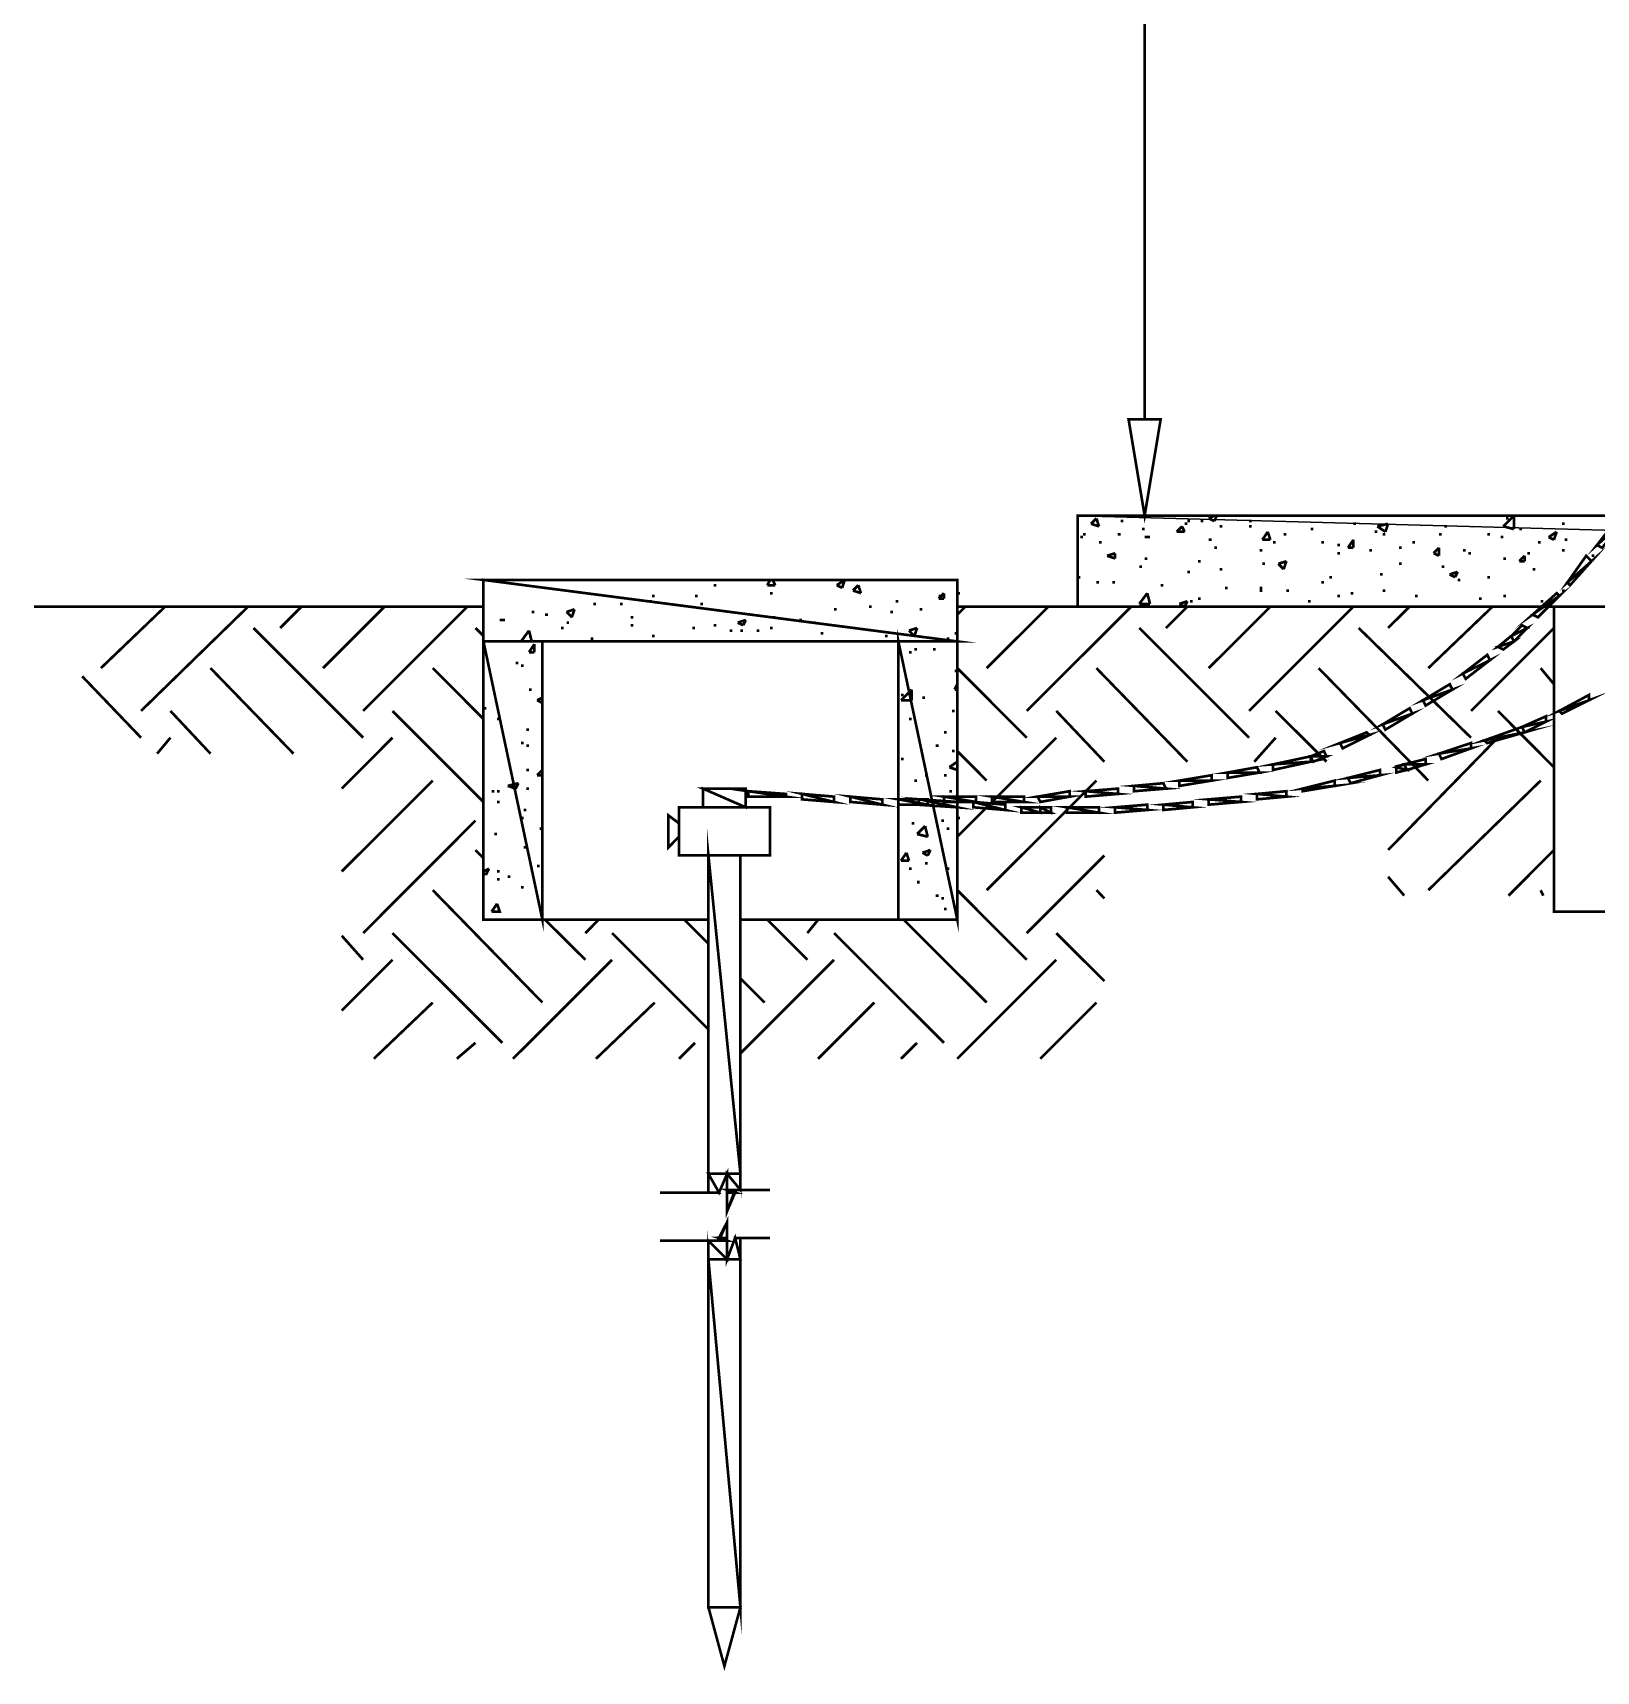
# Model space of a CAD drawing. Header units: metres. Extents: x -593 to 248, y 430 to 1024.
# Drawn here: x -536.53 to -511.76, y 848.84 to 874.8 of the extents above; entities that cross this region are included whole.
import ezdxf

# ---------------------------------------------------------------- set-up
doc = ezdxf.new("R2010")
doc.units = ezdxf.units.M
doc.header["$MEASUREMENT"] = 0
for name, color, linetype in [('C00-00-00-BLACK', 7, 'Continuous'), ('C00-7E-FF', 150, 'Continuous'), ('C00-FF-00', 3, 'Continuous'), ('C62-64-65', 252, 'Continuous'), ('C93-95-97', 253, 'Continuous'), ('C95-49-00', 34, 'Continuous'), ('CFD-AF-16', 40, 'Continuous')]:
    doc.layers.add(name, color=color, linetype=linetype)

msp = doc.modelspace()

# ---------------------------------------------------------------- linework, layer by layer
at = {"layer": 'C00-00-00-BLACK', "const_width": 0.0423}
for points in [[(-511.45, 867.15), (-519.975, 867.15), (-519.975, 865.71)], [(-519.764, 867.022), (-519.678, 867.107)], [(-519.764, 867.022), (-519.637, 866.981)], [(-519.637, 866.981), (-519.678, 867.107)], [(-519.295, 867.065), (-519.253, 867.065)], [(-518.28, 867.022), (-518.237, 867.022)], [(-518.237, 867.065), (-518.194, 867.065)], [(-518.025, 867.065), (-517.983, 867.065)], [(-517.898, 867.107), (-517.811, 867.15)], [(-517.898, 867.107), (-517.811, 867.065)], [(-517.811, 867.065), (-517.769, 867.15)], [(-517.26, 867.065), (-517.219, 867.065)], [(-516.541, 867.15), (-516.499, 867.15)], [(-515.606, 867.022), (-515.565, 867.022)], [(-515.226, 866.981), (-515.056, 867.022)], [(-515.099, 866.895), (-515.056, 867.022)], [(-513.23, 866.981), (-513.061, 867.15)], [(-513.189, 867.107), (-513.146, 867.107)], [(-513.061, 866.938), (-513.061, 867.15)], [(-512.299, 867.022), (-512.257, 867.022)], [(-519.933, 866.811), (-519.891, 866.811)], [(-519.891, 866.854), (-519.848, 866.854)], [(-519.341, 866.854), (-519.295, 866.854)], [(-518.956, 866.938), (-518.914, 866.938)], [(-518.914, 866.811), (-518.872, 866.811)], [(-518.872, 866.811), (-518.829, 866.811)], [(-518.406, 866.895), (-518.321, 866.981)], [(-518.406, 866.895), (-518.28, 866.895)], [(-518.28, 866.895), (-518.321, 866.981)], [(-517.898, 866.768), (-517.854, 866.768)], [(-517.725, 866.981), (-517.684, 866.981)], [(-517.26, 866.981), (-517.219, 866.981)], [(-517.049, 866.768), (-516.963, 866.895)], [(-517.049, 866.768), (-516.922, 866.768)], [(-516.922, 866.768), (-516.963, 866.895)], [(-516.71, 866.854), (-516.667, 866.854)], [(-516.284, 866.938), (-516.241, 866.938)], [(-515.692, 866.642), (-515.606, 866.768)], [(-515.606, 866.642), (-515.606, 866.768)], [(-515.269, 866.895), (-515.226, 866.895)], [(-515.226, 866.981), (-515.099, 866.895)], [(-515.142, 866.854), (-515.099, 866.854)], [(-514.25, 866.854), (-514.208, 866.854)], [(-514.165, 866.981), (-514.122, 866.981)], [(-513.485, 866.854), (-513.443, 866.854)], [(-513.273, 866.811), (-513.23, 866.811)], [(-513.23, 866.981), (-513.061, 866.938)], [(-512.977, 866.938), (-512.934, 866.938)], [(-512.511, 866.811), (-512.384, 866.895)], [(-512.511, 866.811), (-512.427, 866.768)], [(-512.427, 866.768), (-512.384, 866.895)], [(-512.257, 866.768), (-512.215, 866.768)], [(-519.637, 866.726), (-519.594, 866.726)], [(-519.509, 866.515), (-519.382, 866.556)], [(-519.509, 866.515), (-519.382, 866.472)], [(-519.382, 866.472), (-519.382, 866.556)], [(-517.811, 866.642), (-517.769, 866.642)], [(-517.092, 866.599), (-517.049, 866.599)], [(-516.88, 866.726), (-516.837, 866.726)], [(-516.115, 866.726), (-516.072, 866.726)], [(-515.861, 866.684), (-515.818, 866.684)], [(-515.861, 866.556), (-515.818, 866.556)], [(-515.692, 866.642), (-515.606, 866.642)], [(-515.353, 866.599), (-515.31, 866.599)], [(-514.884, 866.642), (-514.843, 866.642)], [(-514.673, 866.726), (-514.631, 866.726)], [(-514.334, 866.556), (-514.25, 866.642)], [(-514.334, 866.556), (-514.25, 866.515)], [(-514.25, 866.515), (-514.25, 866.642)], [(-513.869, 866.599), (-513.826, 866.599)], [(-513.785, 866.556), (-513.742, 866.556)], [(-512.977, 866.429), (-512.893, 866.515)], [(-512.893, 866.429), (-512.893, 866.515)], [(-512.85, 866.556), (-512.807, 866.556)], [(-512.681, 866.726), (-512.638, 866.726)], [(-512.299, 866.599), (-512.257, 866.599)], [(-511.832, 866.515), (-511.789, 866.515)], [(-518.999, 866.345), (-518.956, 866.345)], [(-518.914, 866.472), (-518.872, 866.472)], [(-518.237, 866.26), (-518.194, 866.26)], [(-518.067, 866.429), (-518.025, 866.429)], [(-517.725, 866.303), (-517.684, 866.303)], [(-517.049, 866.388), (-517.006, 866.388)], [(-516.796, 866.388), (-516.667, 866.429)], [(-516.796, 866.388), (-516.71, 866.303)], [(-516.71, 866.303), (-516.667, 866.429)], [(-514.884, 866.388), (-514.843, 866.388)], [(-514.208, 866.345), (-514.165, 866.345)], [(-514.081, 866.219), (-513.953, 866.26)], [(-513.995, 866.176), (-513.953, 866.26)], [(-513.23, 866.472), (-513.189, 866.472)], [(-512.977, 866.429), (-512.893, 866.429)], [(-512.765, 866.303), (-512.723, 866.303)], [(-529.392, 860.749), (-529.392, 866.133), (-521.883, 866.133), (-521.883, 860.749)], [(-525.743, 866.049), (-525.7, 866.049)], [(-524.894, 866.049), (-524.851, 866.133)], [(-524.894, 866.049), (-524.767, 866.049)], [(-524.851, 866.049), (-524.809, 866.049)], [(-524.767, 866.049), (-524.809, 866.133)], [(-524.386, 866.133), (-524.343, 866.133)], [(-523.793, 866.049), (-523.666, 866.133)], [(-523.793, 866.049), (-523.709, 866.006)], [(-523.75, 866.133), (-523.709, 866.133)], [(-523.709, 866.006), (-523.666, 866.133)], [(-523.537, 865.964), (-523.451, 866.049)], [(-523.41, 865.922), (-523.451, 866.049)], [(-519.975, 866.176), (-519.933, 866.176)], [(-519.678, 866.092), (-519.637, 866.092)], [(-519.425, 866.092), (-519.382, 866.092)], [(-518.66, 866.049), (-518.617, 866.049)], [(-517.642, 866.006), (-517.599, 866.006)], [(-517.092, 866.006), (-517.049, 866.006)], [(-516.115, 866.092), (-516.072, 866.092)], [(-515.988, 866.176), (-515.945, 866.176)], [(-515.183, 866.219), (-515.142, 866.219)], [(-514.081, 866.219), (-513.995, 866.176)], [(-513.953, 866.133), (-513.911, 866.133)], [(-513.485, 866.176), (-513.443, 866.176)], [(-527.65, 865.753), (-527.609, 865.753)], [(-527.227, 865.753), (-527.184, 865.753)], [(-526.761, 865.795), (-526.719, 865.795)], [(-526.719, 865.88), (-526.677, 865.88)], [(-526.039, 865.88), (-525.997, 865.88)], [(-525.955, 865.753), (-525.913, 865.753)], [(-524.851, 865.922), (-524.809, 865.922)], [(-523.537, 865.964), (-523.41, 865.922)], [(-522.859, 865.795), (-522.816, 865.795)], [(-522.179, 865.837), (-522.094, 865.922)], [(-522.179, 865.88), (-522.137, 865.88)], [(-522.179, 865.837), (-522.094, 865.837)], [(-522.094, 865.837), (-522.094, 865.922)], [(-521.883, 865.922), (-521.84, 865.922)], [(-518.999, 865.753), (-518.872, 865.922)], [(-518.999, 865.753), (-518.829, 865.753)], [(-518.829, 865.753), (-518.872, 865.922)], [(-518.364, 865.753), (-518.237, 865.795)], [(-518.364, 865.753), (-518.28, 865.71)], [(-518.28, 865.71), (-518.237, 865.795)], [(-518.194, 865.795), (-518.153, 865.795)], [(-518.067, 865.837), (-518.025, 865.837)], [(-517.092, 865.964), (-517.049, 865.964)], [(-516.667, 865.964), (-516.626, 865.964)], [(-516.327, 865.795), (-516.284, 865.795)], [(-515.861, 865.88), (-515.818, 865.88)], [(-515.649, 865.922), (-515.606, 865.922)], [(-515.142, 865.964), (-515.099, 865.964)], [(-514.631, 865.88), (-514.588, 865.88)], [(-513.615, 865.837), (-513.572, 865.837)], [(-513.23, 865.88), (-513.189, 865.88)], [(-512.638, 865.795), (-512.596, 865.795)], [(-512.299, 865.964), (-512.257, 865.964)], [(-536.514, 865.71), (-529.392, 865.71)], [(-529.134, 865.498), (-529.093, 865.498)], [(-529.093, 865.498), (-529.05, 865.498)], [(-528.627, 865.626), (-528.585, 865.626)], [(-528.415, 865.583), (-528.372, 865.583)], [(-528.076, 865.626), (-527.949, 865.667)], [(-528.076, 865.626), (-527.992, 865.541)], [(-527.992, 865.541), (-527.949, 865.667)], [(-527.058, 865.541), (-527.016, 865.541)], [(-525.363, 865.456), (-525.235, 865.498)], [(-525.277, 865.414), (-525.235, 865.498)], [(-524.809, 865.541), (-524.767, 865.541)], [(-524.386, 865.498), (-524.343, 865.498)], [(-523.836, 865.667), (-523.793, 865.667)], [(-523.282, 865.71), (-523.241, 865.71)], [(-522.944, 865.626), (-522.902, 865.626)], [(-522.478, 865.667), (-522.436, 865.667)], [(-521.883, 865.71), (-465.349, 865.71)], [(-514.208, 865.71), (-514.165, 865.71)], [(-512.427, 865.71), (-512.427, 860.876), (-504.367, 860.876), (-504.367, 865.71)], [(-528.797, 865.158), (-528.67, 865.33)], [(-528.627, 865.158), (-528.67, 865.33)], [(-528.67, 865.244), (-528.627, 865.244)], [(-528.162, 865.371), (-528.119, 865.371)], [(-528.076, 865.456), (-528.035, 865.456)], [(-527.693, 865.2), (-527.65, 865.2)], [(-527.058, 865.414), (-527.016, 865.414)], [(-526.719, 865.244), (-526.677, 865.244)], [(-526.082, 865.371), (-526.039, 865.371)], [(-525.743, 865.414), (-525.7, 865.414)], [(-525.489, 865.33), (-525.447, 865.33)], [(-525.363, 865.456), (-525.277, 865.414)], [(-525.32, 865.33), (-525.277, 865.33)], [(-525.064, 865.33), (-525.021, 865.33)], [(-524.851, 865.371), (-524.809, 865.371)], [(-524.173, 865.456), (-524.132, 865.456)], [(-524.047, 865.287), (-524.005, 865.287)], [(-523.028, 865.244), (-522.986, 865.244)], [(-522.648, 865.33), (-522.52, 865.371)], [(-522.648, 865.33), (-522.563, 865.244)], [(-522.563, 865.244), (-522.52, 865.371)], [(-522.053, 865.2), (-522.01, 865.2)], [(-521.925, 865.287), (-521.883, 865.287)], [(-529.22, 865.158), (-529.177, 865.158)], [(-528.797, 865.158), (-528.627, 865.158)], [(-528.67, 864.988), (-528.585, 865.115)], [(-528.67, 864.988), (-528.585, 864.988)], [(-528.67, 864.988), (-528.627, 864.988)], [(-528.585, 864.988), (-528.585, 865.115)], [(-528.458, 860.749), (-528.458, 865.158), (-522.816, 865.158), (-522.816, 860.749)], [(-522.648, 864.988), (-522.605, 864.988)], [(-522.563, 865.031), (-522.52, 865.031)], [(-522.266, 865.031), (-522.224, 865.031)], [(-528.881, 864.819), (-528.838, 864.819)], [(-528.797, 864.776), (-528.754, 864.776)], [(-521.925, 864.692), (-521.883, 864.692)], [(-521.925, 864.396), (-521.883, 864.48)], [(-528.67, 864.396), (-528.627, 864.396)], [(-528.542, 864.226), (-528.458, 864.269)], [(-528.542, 864.226), (-528.458, 864.183)], [(-522.775, 864.226), (-522.605, 864.396)], [(-522.775, 864.31), (-522.732, 864.31)], [(-522.775, 864.226), (-522.605, 864.226)], [(-522.605, 864.226), (-522.605, 864.396)], [(-522.436, 864.269), (-522.393, 864.269)], [(-521.925, 864.396), (-521.883, 864.396)], [(-529.392, 864.099), (-529.347, 864.099)], [(-529.177, 863.93), (-529.134, 863.93)], [(-522.648, 863.93), (-522.605, 863.93)], [(-521.967, 864.057), (-521.925, 864.057)], [(-528.711, 863.76), (-528.67, 863.76)], [(-522.094, 863.718), (-522.053, 863.718)], [(-528.797, 863.548), (-528.754, 863.548)], [(-528.711, 863.507), (-528.67, 863.507)], [(-522.224, 863.507), (-522.179, 863.507)], [(-521.967, 863.421), (-521.925, 863.421)], [(-522.775, 863.295), (-522.732, 863.295)], [(-522.01, 863.165), (-521.883, 863.252)], [(-522.01, 863.165), (-521.883, 863.122)], [(-521.883, 863.122), (-521.883, 863.21)], [(-529.008, 862.869), (-528.838, 862.912)], [(-529.008, 862.869), (-528.881, 862.826)], [(-528.881, 862.826), (-528.838, 862.912)], [(-528.711, 863.122), (-528.67, 863.122)], [(-528.542, 863.038), (-528.458, 863.122)], [(-528.542, 863.038), (-528.458, 863.038)], [(-522.563, 862.953), (-522.52, 862.953)], [(-522.393, 863.038), (-522.352, 863.038)], [(-522.094, 863.038), (-522.053, 863.038)], [(-529.263, 862.785), (-529.22, 862.785)], [(-529.177, 862.785), (-529.134, 862.785)], [(-529.177, 862.615), (-529.134, 862.615)], [(-528.711, 862.826), (-528.67, 862.826)], [(-525.235, 862.53), (-525.235, 862.826), (-525.913, 862.826), (-525.913, 862.53)], [(-522.563, 862.656), (-522.52, 862.656)], [(-522.01, 862.785), (-521.967, 862.785)], [(-528.797, 862.36), (-528.754, 862.36)], [(-528.754, 862.488), (-528.711, 862.488)], [(-526.293, 862.276), (-526.462, 862.403), (-526.462, 861.894), (-526.293, 862.064)], [(-521.883, 862.36), (-521.84, 862.36)], [(-529.22, 862.106), (-529.177, 862.106)], [(-528.501, 862.191), (-528.458, 862.191)], [(-522.605, 862.276), (-522.563, 862.276)], [(-522.52, 862.106), (-522.393, 862.233)], [(-522.52, 862.106), (-522.352, 862.064)], [(-522.352, 862.064), (-522.393, 862.233)], [(-522.137, 862.319), (-522.094, 862.319)], [(-522.053, 862.191), (-522.01, 862.191)], [(-528.754, 861.894), (-528.711, 861.894)], [(-522.436, 861.81), (-522.309, 861.853)], [(-522.352, 861.767), (-522.309, 861.853)], [(-528.542, 861.598), (-528.501, 861.598)], [(-525.827, 861.767), (-525.827, 856.426)], [(-525.32, 861.767), (-525.32, 856.469)], [(-522.775, 861.683), (-522.689, 861.81)], [(-522.775, 861.683), (-522.648, 861.683)], [(-522.648, 861.683), (-522.689, 861.81)], [(-522.436, 861.81), (-522.352, 861.767)], [(-522.393, 861.641), (-522.352, 861.641)], [(-529.392, 861.514), (-529.304, 861.557)], [(-529.392, 861.471), (-529.347, 861.471), (-529.304, 861.557)], [(-529.177, 861.514), (-529.134, 861.514)], [(-529.177, 861.387), (-529.134, 861.387)], [(-529.008, 861.43), (-528.966, 861.43)], [(-522.648, 861.557), (-522.605, 861.557)], [(-522.52, 861.344), (-522.478, 861.344)], [(-522.053, 861.557), (-522.01, 861.557)], [(-528.797, 861.261), (-528.754, 861.261)], [(-522.224, 861.131), (-522.179, 861.131)], [(-522.137, 861.088), (-522.094, 861.088)], [(-529.263, 860.876), (-529.177, 861.003)], [(-529.263, 860.876), (-529.134, 860.876), (-529.177, 861.003)], [(-522.094, 860.919), (-522.053, 860.919)], [(-512.427, 860.876), (-512.384, 860.876)], [(-529.392, 860.749), (-525.827, 860.749)], [(-525.32, 860.749), (-521.883, 860.749)], [(-526.592, 856.426), (-525.659, 856.426), (-525.531, 856.723), (-525.531, 856.13), (-525.404, 856.469), (-524.851, 856.469)], [(-526.592, 855.664), (-525.659, 855.664), (-525.531, 855.96), (-525.531, 855.368), (-525.404, 855.707), (-524.851, 855.707)], [(-525.827, 855.664), (-525.827, 849.856), (-525.574, 848.923), (-525.32, 849.856), (-525.32, 855.707)]]:
    msp.add_lwpolyline(points, dxfattribs=at)
msp.add_lwpolyline([(-526.293, 861.767), (-524.851, 861.767), (-524.851, 862.53), (-526.293, 862.53), (-526.293, 861.767)], close=True, dxfattribs=at)
at = {"layer": 'C00-7E-FF', "const_width": 0.0423}
for points in [[(-518.914, 868.676), (-518.914, 909.922)], [(-517.599, 867.15), (-519.425, 867.15)]]:
    msp.add_lwpolyline(points, dxfattribs=at)
msp.add_lwpolyline([(-519.168, 868.676), (-518.66, 868.676), (-518.914, 867.15), (-519.168, 868.676)], close=True, dxfattribs=at)
at = {"layer": 'C00-7E-FF'}
msp.add_lwpolyline([(-519.168, 868.676), (-518.66, 868.676), (-518.914, 867.15), (-519.168, 868.676)], close=True, dxfattribs=at)
at = {"layer": 'C00-FF-00', "const_width": 0.0423}
for points in [[(-511.746, 866.684), (-511.366, 867.022), (-511.45, 867.065), (-511.746, 866.684)], [(-511.662, 866.642), (-511.746, 866.684), (-511.366, 867.022), (-511.662, 866.642)], [(-512.215, 866.092), (-511.832, 866.429), (-511.916, 866.515), (-512.215, 866.092)], [(-512.172, 866.049), (-512.215, 866.092), (-511.832, 866.429), (-512.172, 866.049)], [(-512.681, 865.541), (-512.765, 865.583), (-512.342, 865.88), (-512.681, 865.541)], [(-512.765, 865.583), (-512.342, 865.88), (-512.384, 865.922), (-512.765, 865.583)], [(-513.316, 865.072), (-513.061, 865.158), (-513.104, 865.244), (-513.316, 865.072)], [(-513.104, 865.244), (-512.85, 865.371), (-512.934, 865.414), (-513.104, 865.244)], [(-513.061, 865.158), (-513.104, 865.244), (-512.85, 865.371), (-513.061, 865.158)], [(-513.869, 864.649), (-513.443, 864.861), (-513.485, 864.945), (-513.869, 864.649)], [(-513.826, 864.565), (-513.869, 864.649), (-513.443, 864.861), (-513.826, 864.565)], [(-513.23, 865.031), (-513.316, 865.072), (-513.061, 865.158), (-513.23, 865.031)], [(-514.504, 864.226), (-514.035, 864.396), (-514.078, 864.48), (-514.504, 864.226)], [(-514.461, 864.142), (-514.504, 864.226), (-514.035, 864.396), (-514.461, 864.142)], [(-512.342, 864.057), (-511.873, 864.226), (-511.873, 864.31), (-512.342, 864.057)], [(-512.299, 864.014), (-512.342, 864.057), (-511.873, 864.226), (-512.299, 864.014)], [(-515.142, 863.844), (-514.673, 864.014), (-514.715, 864.099), (-515.142, 863.844)], [(-515.099, 863.76), (-515.142, 863.844), (-514.673, 864.014), (-515.099, 863.76)], [(-512.934, 863.803), (-512.554, 863.887), (-512.554, 863.972), (-512.934, 863.803)], [(-512.893, 863.718), (-512.934, 863.803), (-512.554, 863.887), (-512.893, 863.718)], [(-515.818, 863.548), (-515.353, 863.676), (-515.395, 863.718), (-515.818, 863.548)], [(-515.776, 863.464), (-515.818, 863.548), (-515.353, 863.676), (-515.776, 863.464)], [(-513.527, 863.591), (-512.893, 863.718), (-512.934, 863.803), (-513.527, 863.591)], [(-513.485, 863.548), (-513.527, 863.591), (-512.893, 863.718), (-513.485, 863.548)], [(-516.284, 863.337), (-516.031, 863.337), (-516.072, 863.421), (-516.284, 863.337)], [(-514.25, 863.38), (-513.742, 863.464), (-513.742, 863.548), (-514.25, 863.38)], [(-514.208, 863.295), (-514.25, 863.38), (-513.742, 863.464), (-514.208, 863.295)], [(-517.599, 863.081), (-517.092, 863.081), (-517.133, 863.165), (-517.599, 863.081)], [(-516.88, 863.21), (-516.284, 863.252), (-516.284, 863.337), (-516.88, 863.21)], [(-516.88, 863.122), (-516.88, 863.21), (-516.284, 863.252), (-516.88, 863.122)], [(-516.241, 863.252), (-516.284, 863.337), (-516.031, 863.337), (-516.241, 863.252)], [(-515.692, 862.995), (-515.183, 863.038), (-515.183, 863.122), (-515.692, 862.995)], [(-514.927, 863.165), (-514.757, 863.122), (-514.8, 863.21), (-514.927, 863.165)], [(-514.8, 863.21), (-514.461, 863.21), (-514.461, 863.295), (-514.8, 863.21)], [(-514.927, 863.081), (-514.927, 863.165), (-514.757, 863.122), (-514.927, 863.081)], [(-514.757, 863.122), (-514.8, 863.21), (-514.461, 863.21), (-514.757, 863.122)], [(-519.083, 862.869), (-518.576, 862.826), (-518.617, 862.912), (-519.083, 862.869)], [(-519.083, 862.785), (-519.083, 862.869), (-518.576, 862.826), (-519.083, 862.785)], [(-518.364, 862.953), (-517.854, 862.953), (-517.854, 863.038), (-518.364, 862.953)], [(-518.364, 862.869), (-518.364, 862.953), (-517.854, 862.953), (-518.364, 862.869)], [(-517.599, 862.995), (-517.599, 863.081), (-517.092, 863.081), (-517.599, 862.995)], [(-516.411, 862.826), (-515.904, 862.869), (-515.904, 862.953), (-516.411, 862.826)], [(-516.411, 862.785), (-516.411, 862.826), (-515.904, 862.869), (-516.411, 862.785)], [(-515.649, 862.912), (-515.692, 862.995), (-515.183, 863.038), (-515.649, 862.912)], [(-525.193, 862.785), (-524.598, 862.699), (-524.598, 862.742), (-525.193, 862.785)], [(-525.193, 862.699), (-525.193, 862.785), (-524.598, 862.699), (-525.193, 862.699)], [(-524.343, 862.742), (-523.836, 862.615), (-523.836, 862.699), (-524.343, 862.742)], [(-524.343, 862.656), (-524.343, 862.742), (-523.836, 862.615), (-524.343, 862.656)], [(-523.578, 862.699), (-523.071, 862.572), (-523.071, 862.656), (-523.578, 862.699)], [(-523.578, 862.615), (-523.578, 862.699), (-523.071, 862.572), (-523.578, 862.615)], [(-522.816, 862.656), (-522.352, 862.572), (-522.352, 862.656), (-522.816, 862.656)], [(-522.816, 862.572), (-522.816, 862.656), (-522.352, 862.572), (-522.816, 862.572)], [(-522.478, 862.656), (-521.883, 862.53), (-521.883, 862.615), (-522.478, 862.656)], [(-522.52, 862.572), (-522.478, 862.656), (-521.883, 862.53), (-522.52, 862.572)], [(-522.094, 862.699), (-521.587, 862.615), (-521.587, 862.699), (-522.094, 862.699)], [(-522.094, 862.615), (-522.094, 862.699), (-521.587, 862.615), (-522.094, 862.615)], [(-521.628, 862.615), (-521.121, 862.488), (-521.121, 862.572), (-521.628, 862.615)], [(-521.628, 862.53), (-521.628, 862.615), (-521.121, 862.488), (-521.628, 862.53)], [(-521.332, 862.699), (-520.825, 862.615), (-520.825, 862.699), (-521.332, 862.699)], [(-521.332, 862.615), (-521.332, 862.699), (-520.825, 862.615), (-521.332, 862.615)], [(-520.61, 862.699), (-520.103, 862.699), (-520.103, 862.785), (-520.61, 862.699)], [(-520.567, 862.615), (-520.61, 862.699), (-520.103, 862.699), (-520.567, 862.615)], [(-519.848, 862.785), (-519.338, 862.742), (-519.338, 862.826), (-519.848, 862.785)], [(-519.848, 862.699), (-519.848, 862.785), (-519.338, 862.742), (-519.848, 862.699)], [(-518.617, 862.572), (-518.153, 862.53), (-518.153, 862.615), (-518.617, 862.572)], [(-517.898, 862.656), (-517.388, 862.615), (-517.388, 862.699), (-517.898, 862.656)], [(-517.898, 862.572), (-517.898, 862.656), (-517.388, 862.615), (-517.898, 862.572)], [(-517.133, 862.742), (-516.667, 862.699), (-516.667, 862.785), (-517.133, 862.742)], [(-517.133, 862.656), (-517.133, 862.742), (-516.667, 862.699), (-517.133, 862.656)], [(-520.866, 862.53), (-520.567, 862.445), (-520.567, 862.53), (-520.866, 862.53)], [(-520.866, 862.445), (-520.866, 862.53), (-520.567, 862.445), (-520.866, 862.445)], [(-520.567, 862.53), (-520.399, 862.445), (-520.399, 862.53), (-520.567, 862.53)], [(-520.567, 862.445), (-520.567, 862.53), (-520.399, 862.445), (-520.567, 862.445)], [(-520.144, 862.53), (-519.637, 862.445), (-519.637, 862.53), (-520.144, 862.53)], [(-520.144, 862.445), (-520.144, 862.53), (-519.637, 862.445), (-520.144, 862.445)], [(-519.382, 862.53), (-518.872, 862.488), (-518.872, 862.572), (-519.382, 862.53)], [(-519.382, 862.445), (-519.382, 862.53), (-518.872, 862.488), (-519.382, 862.445)], [(-518.617, 862.488), (-518.617, 862.572), (-518.153, 862.53), (-518.617, 862.488)]]:
    msp.add_lwpolyline(points, close=True, dxfattribs=at)
at = {"layer": 'C00-FF-00'}
for points in [[(-512.215, 866.092), (-511.832, 866.429), (-511.916, 866.515), (-512.215, 866.092)], [(-512.172, 866.049), (-512.215, 866.092), (-511.832, 866.429), (-512.172, 866.049)], [(-512.765, 865.583), (-512.342, 865.88), (-512.384, 865.922), (-512.765, 865.583)], [(-512.681, 865.541), (-512.765, 865.583), (-512.342, 865.88), (-512.681, 865.541)], [(-513.316, 865.072), (-513.061, 865.158), (-513.104, 865.244), (-513.316, 865.072)], [(-513.104, 865.244), (-512.85, 865.371), (-512.934, 865.414), (-513.104, 865.244)], [(-513.061, 865.158), (-513.104, 865.244), (-512.85, 865.371), (-513.061, 865.158)], [(-513.23, 865.031), (-513.316, 865.072), (-513.061, 865.158), (-513.23, 865.031)], [(-513.869, 864.649), (-513.443, 864.861), (-513.485, 864.945), (-513.869, 864.649)], [(-513.826, 864.565), (-513.869, 864.649), (-513.443, 864.861), (-513.826, 864.565)], [(-514.504, 864.226), (-514.035, 864.396), (-514.078, 864.48), (-514.504, 864.226)], [(-514.461, 864.142), (-514.504, 864.226), (-514.035, 864.396), (-514.461, 864.142)], [(-512.342, 864.057), (-511.873, 864.226), (-511.873, 864.31), (-512.342, 864.057)], [(-512.299, 864.014), (-512.342, 864.057), (-511.873, 864.226), (-512.299, 864.014)], [(-515.142, 863.844), (-514.673, 864.014), (-514.715, 864.099), (-515.142, 863.844)], [(-515.099, 863.76), (-515.142, 863.844), (-514.673, 864.014), (-515.099, 863.76)], [(-512.934, 863.803), (-512.554, 863.887), (-512.554, 863.972), (-512.934, 863.803)], [(-515.818, 863.548), (-515.353, 863.676), (-515.395, 863.718), (-515.818, 863.548)], [(-515.776, 863.464), (-515.818, 863.548), (-515.353, 863.676), (-515.776, 863.464)], [(-513.527, 863.591), (-512.893, 863.718), (-512.934, 863.803), (-513.527, 863.591)], [(-513.485, 863.548), (-513.527, 863.591), (-512.893, 863.718), (-513.485, 863.548)], [(-512.893, 863.718), (-512.934, 863.803), (-512.554, 863.887), (-512.893, 863.718)], [(-516.284, 863.337), (-516.031, 863.337), (-516.072, 863.421), (-516.284, 863.337)], [(-514.25, 863.38), (-513.742, 863.464), (-513.742, 863.548), (-514.25, 863.38)], [(-514.208, 863.295), (-514.25, 863.38), (-513.742, 863.464), (-514.208, 863.295)], [(-517.599, 863.081), (-517.092, 863.081), (-517.133, 863.165), (-517.599, 863.081)], [(-516.88, 863.21), (-516.284, 863.252), (-516.284, 863.337), (-516.88, 863.21)], [(-516.88, 863.122), (-516.88, 863.21), (-516.284, 863.252), (-516.88, 863.122)], [(-516.241, 863.252), (-516.284, 863.337), (-516.031, 863.337), (-516.241, 863.252)], [(-514.927, 863.165), (-514.757, 863.122), (-514.8, 863.21), (-514.927, 863.165)], [(-514.927, 863.081), (-514.927, 863.165), (-514.757, 863.122), (-514.927, 863.081)], [(-514.8, 863.21), (-514.461, 863.21), (-514.461, 863.295), (-514.8, 863.21)], [(-514.757, 863.122), (-514.8, 863.21), (-514.461, 863.21), (-514.757, 863.122)], [(-519.083, 862.869), (-518.576, 862.826), (-518.617, 862.912), (-519.083, 862.869)], [(-518.364, 862.953), (-517.854, 862.953), (-517.854, 863.038), (-518.364, 862.953)], [(-518.364, 862.869), (-518.364, 862.953), (-517.854, 862.953), (-518.364, 862.869)], [(-517.599, 862.995), (-517.599, 863.081), (-517.092, 863.081), (-517.599, 862.995)], [(-516.411, 862.826), (-515.904, 862.869), (-515.904, 862.953), (-516.411, 862.826)], [(-515.692, 862.995), (-515.183, 863.038), (-515.183, 863.122), (-515.692, 862.995)], [(-515.649, 862.912), (-515.692, 862.995), (-515.183, 863.038), (-515.649, 862.912)], [(-525.193, 862.699), (-525.193, 862.785), (-524.598, 862.699), (-525.193, 862.699)], [(-525.193, 862.785), (-524.598, 862.699), (-524.598, 862.742), (-525.193, 862.785)], [(-524.343, 862.656), (-524.343, 862.742), (-523.836, 862.615), (-524.343, 862.656)], [(-524.343, 862.742), (-523.836, 862.615), (-523.836, 862.699), (-524.343, 862.742)], [(-523.578, 862.615), (-523.578, 862.699), (-523.071, 862.572), (-523.578, 862.615)], [(-523.578, 862.699), (-523.071, 862.572), (-523.071, 862.656), (-523.578, 862.699)], [(-522.816, 862.572), (-522.816, 862.656), (-522.352, 862.572), (-522.816, 862.572)], [(-522.816, 862.656), (-522.352, 862.572), (-522.352, 862.656), (-522.816, 862.656)], [(-522.52, 862.572), (-522.478, 862.656), (-521.883, 862.53), (-522.52, 862.572)], [(-522.478, 862.656), (-521.883, 862.53), (-521.883, 862.615), (-522.478, 862.656)], [(-522.094, 862.615), (-522.094, 862.699), (-521.587, 862.615), (-522.094, 862.615)], [(-522.094, 862.699), (-521.587, 862.615), (-521.587, 862.699), (-522.094, 862.699)], [(-521.332, 862.615), (-521.332, 862.699), (-520.825, 862.615), (-521.332, 862.615)], [(-521.332, 862.699), (-520.825, 862.615), (-520.825, 862.699), (-521.332, 862.699)], [(-520.61, 862.699), (-520.103, 862.699), (-520.103, 862.785), (-520.61, 862.699)], [(-520.567, 862.615), (-520.61, 862.699), (-520.103, 862.699), (-520.567, 862.615)], [(-519.848, 862.785), (-519.338, 862.742), (-519.338, 862.826), (-519.848, 862.785)], [(-519.848, 862.699), (-519.848, 862.785), (-519.338, 862.742), (-519.848, 862.699)], [(-519.083, 862.785), (-519.083, 862.869), (-518.576, 862.826), (-519.083, 862.785)], [(-517.898, 862.656), (-517.388, 862.615), (-517.388, 862.699), (-517.898, 862.656)], [(-517.898, 862.572), (-517.898, 862.656), (-517.388, 862.615), (-517.898, 862.572)], [(-517.133, 862.742), (-516.667, 862.699), (-516.667, 862.785), (-517.133, 862.742)], [(-517.133, 862.656), (-517.133, 862.742), (-516.667, 862.699), (-517.133, 862.656)], [(-516.411, 862.785), (-516.411, 862.826), (-515.904, 862.869), (-516.411, 862.785)], [(-521.628, 862.53), (-521.628, 862.615), (-521.121, 862.488), (-521.628, 862.53)], [(-521.628, 862.615), (-521.121, 862.488), (-521.121, 862.572), (-521.628, 862.615)], [(-520.866, 862.445), (-520.866, 862.53), (-520.567, 862.445), (-520.866, 862.445)], [(-520.866, 862.53), (-520.567, 862.445), (-520.567, 862.53), (-520.866, 862.53)], [(-520.567, 862.445), (-520.567, 862.53), (-520.399, 862.445), (-520.567, 862.445)], [(-520.567, 862.53), (-520.399, 862.445), (-520.399, 862.53), (-520.567, 862.53)], [(-520.144, 862.445), (-520.144, 862.53), (-519.637, 862.445), (-520.144, 862.445)], [(-520.144, 862.53), (-519.637, 862.445), (-519.637, 862.53), (-520.144, 862.53)], [(-519.382, 862.53), (-518.872, 862.488), (-518.872, 862.572), (-519.382, 862.53)], [(-519.382, 862.445), (-519.382, 862.53), (-518.872, 862.488), (-519.382, 862.445)], [(-518.617, 862.572), (-518.153, 862.53), (-518.153, 862.615), (-518.617, 862.572)], [(-518.617, 862.488), (-518.617, 862.572), (-518.153, 862.53), (-518.617, 862.488)]]:
    msp.add_lwpolyline(points, close=True, dxfattribs=at)
at = {"layer": 'C00-FF-00', "const_width": 0.0423}
for points in [[(-512.172, 866.049), (-512.215, 866.092)], [(-514.081, 864.48), (-514.038, 864.396)], [(-516.667, 862.785), (-516.667, 862.699)], [(-518.617, 862.488), (-518.617, 862.572)]]:
    msp.add_lwpolyline(points, dxfattribs=at)
at = {"layer": 'C62-64-65', "const_width": 0.0423}
for points in [[(-521.883, 866.133), (-529.392, 866.133), (-521.883, 865.158), (-521.883, 866.133)], [(-529.392, 866.133), (-521.883, 865.158), (-529.392, 865.158), (-529.392, 866.133)], [(-529.392, 865.158), (-528.458, 860.749), (-529.392, 860.749), (-529.392, 865.158)], [(-522.816, 865.158), (-521.883, 860.749), (-522.816, 860.749), (-522.816, 865.158)], [(-528.458, 865.158), (-529.392, 865.158), (-528.458, 860.749), (-528.458, 865.158)], [(-521.883, 865.158), (-522.816, 865.158), (-521.883, 860.749), (-521.883, 865.158)]]:
    msp.add_lwpolyline(points, close=True, dxfattribs=at)
at = {"layer": 'C62-64-65'}
for points in [[(-521.883, 866.133), (-529.392, 866.133), (-521.883, 865.158), (-521.883, 866.133)], [(-529.392, 866.133), (-521.883, 865.158), (-529.392, 865.158), (-529.392, 866.133)], [(-528.458, 865.158), (-529.392, 865.158), (-528.458, 860.749), (-528.458, 865.158)], [(-529.392, 865.158), (-528.458, 860.749), (-529.392, 860.749), (-529.392, 865.158)], [(-521.883, 865.158), (-522.816, 865.158), (-521.883, 860.749), (-521.883, 865.158)], [(-522.816, 865.158), (-521.883, 860.749), (-522.816, 860.749), (-522.816, 865.158)]]:
    msp.add_lwpolyline(points, close=True, dxfattribs=at)
at = {"layer": 'C93-95-97', "const_width": 0.0423}
for points in [[(-467.215, 865.71), (-519.975, 865.71), (-519.975, 867.15), (-467.215, 865.71)], [(-519.975, 867.15), (-467.215, 867.15), (-467.215, 865.71), (-519.975, 867.15)], [(-467.215, 865.71), (-467.172, 865.71), (-519.975, 865.71), (-467.215, 865.71)]]:
    msp.add_lwpolyline(points, close=True, dxfattribs=at)
at = {"layer": 'C93-95-97'}
for points in [[(-467.215, 865.71), (-519.975, 865.71), (-519.975, 867.15), (-467.215, 865.71)], [(-519.975, 867.15), (-467.215, 867.15), (-467.215, 865.71), (-519.975, 867.15)], [(-467.215, 865.71), (-467.172, 865.71), (-519.975, 865.71), (-467.215, 865.71)]]:
    msp.add_lwpolyline(points, close=True, dxfattribs=at)
at = {"layer": 'C95-49-00', "const_width": 0.0423}
for points in [[(-535.752, 865.71), (-535.71, 865.71)], [(-535.455, 864.735), (-534.437, 865.71)], [(-534.819, 864.057), (-533.122, 865.71)], [(-532.614, 865.371), (-532.275, 865.71)], [(-531.935, 864.735), (-530.96, 865.71)], [(-531.299, 864.057), (-529.646, 865.71)], [(-521.883, 865.583), (-521.756, 865.71)], [(-521.417, 864.735), (-520.44, 865.71)], [(-520.782, 864.057), (-519.126, 865.71)], [(-518.576, 865.371), (-518.237, 865.71)], [(-517.898, 864.735), (-516.922, 865.71)], [(-517.26, 864.057), (-515.606, 865.71)], [(-515.056, 865.371), (-514.715, 865.71)], [(-514.418, 864.735), (-513.4, 865.71)], [(-531.299, 863.633), (-533.037, 865.371)], [(-529.392, 865.244), (-529.519, 865.371)], [(-517.26, 863.633), (-518.999, 865.371)], [(-513.742, 863.633), (-515.522, 865.371)], [(-513.742, 864.057), (-512.427, 865.371)], [(-532.403, 863.38), (-533.718, 864.735)], [(-529.392, 863.93), (-530.196, 864.735)], [(-520.782, 863.633), (-521.883, 864.735)], [(-518.237, 863.252), (-519.678, 864.735)], [(-514.418, 862.953), (-516.157, 864.735)], [(-512.427, 864.48), (-512.638, 864.735)], [(-534.819, 863.633), (-535.752, 864.606)], [(-533.718, 863.38), (-534.353, 864.057)], [(-529.392, 862.615), (-530.834, 864.057)], [(-519.552, 863.252), (-520.314, 864.057)], [(-516.031, 863.252), (-516.837, 864.057)], [(-512.427, 863.165), (-513.316, 864.057)], [(-534.564, 863.38), (-534.353, 863.633)], [(-531.638, 862.826), (-530.834, 863.633)], [(-521.883, 862.064), (-520.314, 863.633)], [(-521.417, 862.953), (-521.883, 863.421)], [(-517.176, 863.252), (-516.837, 863.633)], [(-515.056, 861.853), (-513.316, 863.633)], [(-531.638, 861.514), (-530.196, 862.953)], [(-521.417, 861.218), (-519.678, 862.953)], [(-514.418, 861.218), (-512.638, 862.953)], [(-531.299, 860.537), (-529.519, 862.319)], [(-529.392, 861.726), (-529.519, 861.853)], [(-513.146, 861.131), (-512.427, 861.853)], [(-520.782, 860.537), (-519.552, 861.767)], [(-514.8, 861.131), (-515.056, 861.43)], [(-528.458, 859.437), (-530.196, 861.218)], [(-520.782, 860.114), (-521.883, 861.218)], [(-519.552, 861.088), (-519.678, 861.218)], [(-512.596, 861.131), (-512.638, 861.218)], [(-529.093, 858.799), (-530.834, 860.537)], [(-527.777, 860.114), (-528.415, 860.749)], [(-527.777, 860.537), (-527.566, 860.749)], [(-525.827, 859.012), (-527.354, 860.537)], [(-525.827, 860.369), (-526.209, 860.749)], [(-524.259, 860.114), (-524.894, 860.749)], [(-524.259, 860.537), (-524.089, 860.749)], [(-522.094, 858.799), (-523.836, 860.537)], [(-521.417, 859.437), (-522.732, 860.749)], [(-519.552, 859.776), (-520.314, 860.537)], [(-531.299, 860.114), (-531.638, 860.496)], [(-531.638, 859.311), (-530.834, 860.114)], [(-528.924, 858.546), (-527.354, 860.114)], [(-525.32, 858.63), (-523.836, 860.114)], [(-521.883, 858.546), (-520.314, 860.114)], [(-524.936, 859.437), (-525.32, 859.818)], [(-531.13, 858.546), (-530.196, 859.437)], [(-527.609, 858.546), (-526.677, 859.437)], [(-524.089, 858.546), (-523.198, 859.437)], [(-520.567, 858.546), (-519.678, 859.437)], [(-529.815, 858.546), (-529.519, 858.799)], [(-526.293, 858.546), (-526.039, 858.799)], [(-522.775, 858.546), (-522.52, 858.799)]]:
    msp.add_lwpolyline(points, dxfattribs=at)
at = {"layer": 'CFD-AF-16', "const_width": 0.0423}
for points in [[(-525.235, 862.826), (-525.913, 862.826), (-525.235, 862.53), (-525.235, 862.826)], [(-525.913, 862.826), (-525.235, 862.53), (-525.913, 862.53), (-525.913, 862.826)], [(-525.827, 861.767), (-525.32, 856.723), (-525.827, 856.723), (-525.827, 861.767)], [(-525.32, 861.767), (-525.827, 861.767), (-525.32, 856.723), (-525.32, 861.767)], [(-525.531, 856.723), (-525.827, 856.723), (-525.659, 856.426), (-525.531, 856.723)], [(-525.827, 856.723), (-525.659, 856.426), (-525.827, 856.426), (-525.827, 856.723)], [(-525.32, 856.723), (-525.531, 856.723), (-525.32, 856.469), (-525.32, 856.723)], [(-525.531, 856.723), (-525.32, 856.469), (-525.531, 856.469), (-525.531, 856.723)], [(-525.531, 856.469), (-525.404, 856.469), (-525.404, 856.426), (-525.531, 856.469)], [(-525.531, 856.469), (-525.531, 856.426), (-525.404, 856.426), (-525.531, 856.469)], [(-525.531, 856.426), (-525.404, 856.426), (-525.531, 856.13), (-525.531, 856.426)], [(-525.531, 855.96), (-525.531, 855.707), (-525.659, 855.707), (-525.531, 855.96)], [(-525.531, 855.664), (-525.827, 855.664), (-525.531, 855.368), (-525.531, 855.664)], [(-525.827, 855.368), (-525.827, 849.856), (-525.32, 849.856), (-525.827, 855.368)], [(-525.827, 855.664), (-525.531, 855.368), (-525.827, 855.368), (-525.827, 855.664)], [(-525.531, 855.707), (-525.659, 855.707), (-525.531, 855.664), (-525.531, 855.707)], [(-525.659, 855.707), (-525.531, 855.664), (-525.659, 855.664), (-525.659, 855.707)], [(-525.404, 855.707), (-525.32, 855.368), (-525.531, 855.368), (-525.404, 855.707)], [(-525.32, 855.707), (-525.404, 855.707), (-525.32, 855.368), (-525.32, 855.707)], [(-525.827, 855.368), (-525.32, 855.368), (-525.32, 849.856), (-525.827, 855.368)], [(-525.827, 849.856), (-525.32, 849.856), (-525.574, 848.923), (-525.827, 849.856)]]:
    msp.add_lwpolyline(points, close=True, dxfattribs=at)
at = {"layer": 'CFD-AF-16'}
for points in [[(-525.235, 862.826), (-525.913, 862.826), (-525.235, 862.53), (-525.235, 862.826)], [(-525.913, 862.826), (-525.235, 862.53), (-525.913, 862.53), (-525.913, 862.826)], [(-525.32, 861.767), (-525.827, 861.767), (-525.32, 856.723), (-525.32, 861.767)], [(-525.827, 861.767), (-525.32, 856.723), (-525.827, 856.723), (-525.827, 861.767)], [(-525.531, 856.723), (-525.827, 856.723), (-525.659, 856.426), (-525.531, 856.723)], [(-525.827, 856.723), (-525.659, 856.426), (-525.827, 856.426), (-525.827, 856.723)], [(-525.32, 856.723), (-525.531, 856.723), (-525.32, 856.469), (-525.32, 856.723)], [(-525.531, 856.723), (-525.32, 856.469), (-525.531, 856.469), (-525.531, 856.723)], [(-525.531, 856.469), (-525.531, 856.426), (-525.404, 856.426), (-525.531, 856.469)], [(-525.531, 856.469), (-525.404, 856.469), (-525.404, 856.426), (-525.531, 856.469)], [(-525.531, 856.426), (-525.404, 856.426), (-525.531, 856.13), (-525.531, 856.426)], [(-525.531, 855.96), (-525.531, 855.707), (-525.659, 855.707), (-525.531, 855.96)], [(-525.531, 855.664), (-525.827, 855.664), (-525.531, 855.368), (-525.531, 855.664)], [(-525.827, 855.664), (-525.531, 855.368), (-525.827, 855.368), (-525.827, 855.664)], [(-525.531, 855.707), (-525.659, 855.707), (-525.531, 855.664), (-525.531, 855.707)], [(-525.659, 855.707), (-525.531, 855.664), (-525.659, 855.664), (-525.659, 855.707)], [(-525.404, 855.707), (-525.32, 855.368), (-525.531, 855.368), (-525.404, 855.707)], [(-525.32, 855.707), (-525.404, 855.707), (-525.32, 855.368), (-525.32, 855.707)], [(-525.827, 855.368), (-525.827, 849.856), (-525.32, 849.856), (-525.827, 855.368)], [(-525.827, 855.368), (-525.32, 855.368), (-525.32, 849.856), (-525.827, 855.368)], [(-525.827, 849.856), (-525.32, 849.856), (-525.574, 848.923), (-525.827, 849.856)]]:
    msp.add_lwpolyline(points, close=True, dxfattribs=at)

doc.saveas('drawing.dxf')
